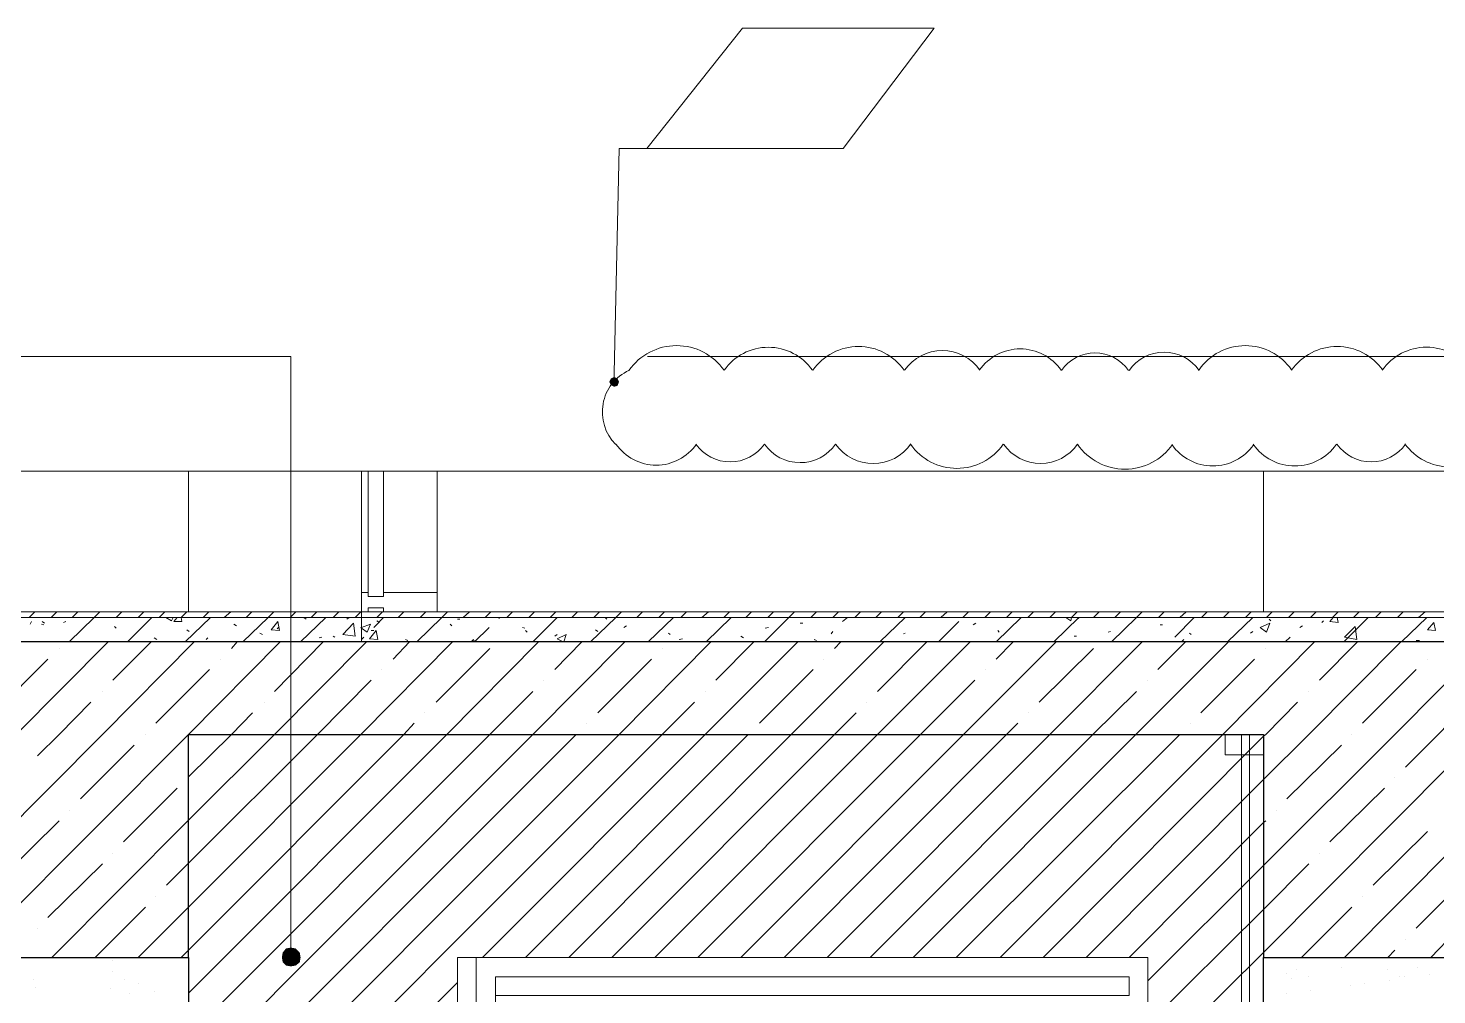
# Model space of a CAD drawing. Header units: millimetres. Extents: x -356862 to 418287, y 0 to 839748.
# Drawn here: x 387918 to 391672, y 776364 to 778938 of the extents above; entities that cross this region are included whole.
import ezdxf

# ---------------------------------------------------------------- set-up
doc = ezdxf.new("R2010")
doc.units = ezdxf.units.MM
doc.layers.add('PDF _Геометрия', color=7, linetype='Continuous', true_color=0xbababa)
doc.layers.add('PDF _Сплошная заливка', color=7, linetype='Continuous', true_color=0xf50000)

msp = doc.modelspace()

# ---------------------------------------------------------------- linework, layer by layer
at = {"layer": 'PDF _Геометрия', "color": 1, "lineweight": 20}
msp.add_lwpolyline([(389566.3072, 778617.8161), (390090.2247, 778617.8161), (390332.6989, 778938.2285), (389821.7711, 778938.2285)], close=True, dxfattribs=at)
msp.add_lwpolyline([(389479.7093, 778009.4656), (389479.7093, 778020.2903), (389492.6989, 778617.8161), (389748.1629, 778617.8161), (390083.7299, 778617.8161)], dxfattribs=at)
for points in [[(390008.4587, 778027.1434, 0.520540086), (389772.6007, 778027.1434, 0.520539998), (389519.0836, 778026.8578, 0.520570333), (389483.28, 777830.254)], [(391980.599, 778027.4291, 0.520539929), (391762.4746, 778027.4291, 0.520540086), (391526.2794, 778027.1434)], [(389697.4442, 777830.8104, 0.52054007), (389880.1012, 777830.8104, 0.520539847), (390069.8401, 777830.4917, 0.520540055), (390270.0144, 777831.0961)], [(390517.3941, 777830.173, 0.520540103), (390714.238, 777830.173, 0.520539998), (390967.7754, 777829.7903)]]:
    msp.add_lwpolyline(points, format="xyb", dxfattribs=at)
at = {"layer": 'PDF _Геометрия', "color": 251, "lineweight": 20, "true_color": 0x545454}
for points in [[(388618.0598, 776489.6718), (388618.0598, 776515.6511), (388618.0598, 778063.5893), (388524.967, 778063.5893), (383212.1835, 778063.5893)], [(394885.5855, 776489.6718), (394885.5855, 776515.6511), (394885.5855, 778063.5893), (394790.3278, 778063.5893), (389568.4721, 778063.5893)]]:
    msp.add_lwpolyline(points, dxfattribs=at)
at = {"layer": 'PDF _Геометрия', "color": 7, "lineweight": 5}
for points in [[(396957.4412, 777758.3315), (396868.6783, 777758.3315), (384491.668, 777758.3315), (384454.8639, 777907.713), (384381.2556, 777611.1151), (384344.4515, 777758.3315), (371967.4412, 777758.3315), (371878.6783, 777758.3315)], [(388823.7299, 777758.3315), (388823.7299, 777424.9295), (388864.8639, 777424.9295), (388864.8639, 777758.3315)], [(395965.8948, 777383.7955), (372746.8227, 777383.7955)], [(395965.8948, 777368.6408), (372746.8227, 777368.6408)], [(388806.4103, 777303.6924), (388806.4103, 777383.7955)], [(391209.5031, 777002.7645), (391107.7505, 777002.7645), (391107.7505, 777056.8882)]]:
    msp.add_lwpolyline(points, dxfattribs=at)
at = {"layer": 'PDF _Геометрия', "color": 7, "lineweight": 30}
for points in [[(372746.8227, 777056.8882), (378628.9876, 777056.8882), (378628.9876, 776463.6924), (379139.9154, 776463.6924), (379139.9154, 777056.8882), (382413.3175, 777056.8882), (382413.3175, 776463.6924), (382924.2453, 776463.6924), (382924.2453, 777056.8882), (387834.3484, 777056.8882), (387834.3484, 776463.6924), (388345.2763, 776463.6924), (388345.2763, 777056.8882), (391209.5031, 777056.8882), (391209.5031, 776463.6924), (391720.4309, 776463.6924), (391720.4309, 777056.8882), (395965.8948, 777056.8882), (395965.8948, 775543.5893), (396221.3587, 775543.5893), (396221.3587, 777056.8882), (396221.3587, 777303.6924), (396221.3587, 777758.3315)], [(395965.8948, 777758.3315), (395965.8948, 777303.6924), (372746.8227, 777303.6924), (372746.8227, 777758.3315)]]:
    msp.add_lwpolyline(points, dxfattribs=at)
at = {"layer": 'PDF _Геометрия', "color": 7, "lineweight": 9}
for points in [[(388345.2763, 777758.3315), (388345.2763, 777383.7955)], [(391209.5031, 777383.7955), (391209.5031, 777758.3315)], [(388345.2763, 776463.6924), (388345.2763, 772168.4346)], [(391209.5031, 773088.5377), (391209.5031, 776463.6924)]]:
    msp.add_lwpolyline(points, dxfattribs=at)
at = {"layer": 'PDF _Геометрия', "color": 252, "lineweight": 5, "true_color": 0x989898}
for points in [[(388806.4103, 777758.3315), (388806.4103, 777435.7542)], [(389007.7505, 777758.3315), (389007.7505, 777435.7542)], [(391151.0495, 777002.7645), (391151.0495, 773131.8367)], [(391172.6989, 773131.8367), (391172.6989, 777002.7645)], [(389163.6268, 776387.9192), (389163.6268, 775082.4553), (389163.6268, 773753.1769), (389111.668, 773753.1769), (389111.668, 775082.4553), (389111.668, 776387.9192), (389111.668, 776463.6924)], [(390826.3072, 776411.7336), (389981.9773, 776411.7336), (389163.6268, 776411.7336), (389163.6268, 776361.9398), (389981.9773, 776361.9398), (390852.2866, 776361.9398), (390852.2866, 776411.7336), (389981.9773, 776411.7336), (389163.6268, 776411.7336)]]:
    msp.add_lwpolyline(points, dxfattribs=at)
at = {"layer": 'PDF _Геометрия', "color": 7, "lineweight": 20}
msp.add_lwpolyline([(388823.7299, 777424.9295), (388823.7299, 777435.7542), (388806.4103, 777435.7542), (388806.4103, 777383.7955), (388823.7299, 777383.7955), (388823.7299, 777394.6202), (388864.8639, 777394.6202), (388864.8639, 777383.7955), (389007.7505, 777383.7955), (389007.7505, 777435.7542), (388864.8639, 777435.7542), (388864.8639, 777424.9295)], close=True, dxfattribs=at)
at = {"layer": 'PDF _Геометрия', "color": 8, "lineweight": 5, "true_color": 0x787878}
for points in [[(387920.9464, 777368.6408), (387936.101, 777383.7955)], [(387979.4, 777368.6408), (387994.5546, 777383.7955)], [(388035.6886, 777368.6408), (388050.8433, 777383.7955)], [(388094.1422, 777368.6408), (388109.2969, 777383.7955)], [(388152.5959, 777368.6408), (388167.7505, 777383.7955)], [(388211.0495, 777368.6408), (388226.2041, 777383.7955)], [(388267.3381, 777368.6408), (388282.4928, 777383.7955)], [(388325.7917, 777368.6408), (388340.9464, 777383.7955)], [(388384.2453, 777368.6408), (388399.4, 777383.7955)], [(388440.534, 777368.6408), (388457.8536, 777383.7955)], [(388498.9876, 777368.6408), (388514.1422, 777383.7955)], [(388557.4412, 777368.6408), (388572.5959, 777383.7955)], [(388615.8948, 777368.6408), (388631.0495, 777383.7955)], [(388672.1835, 777368.6408), (388687.3381, 777383.7955)], [(388730.6371, 777368.6408), (388745.7917, 777383.7955)], [(388789.0907, 777368.6408), (388804.2453, 777383.7955)], [(388847.5443, 777368.6408), (388862.6989, 777383.7955)], [(388903.833, 777368.6408), (388918.9876, 777383.7955)], [(388962.2866, 777368.6408), (388977.4412, 777383.7955)], [(389020.7402, 777368.6408), (389035.8948, 777383.7955)], [(389077.0288, 777368.6408), (389094.3484, 777383.7955)], [(389135.4824, 777368.6408), (389150.6371, 777383.7955)], [(389193.9361, 777368.6408), (389209.0907, 777383.7955)], [(389252.3897, 777368.6408), (389267.5443, 777383.7955)], [(389308.6783, 777368.6408), (389323.833, 777383.7955)], [(389367.1319, 777368.6408), (389382.2866, 777383.7955)], [(389425.5855, 777368.6408), (389440.7402, 777383.7955)], [(389484.0391, 777368.6408), (389499.1938, 777383.7955)], [(389540.3278, 777368.6408), (389555.4824, 777383.7955)], [(389598.7814, 777368.6408), (389613.9361, 777383.7955)], [(389657.235, 777368.6408), (389672.3897, 777383.7955)], [(389713.5237, 777368.6408), (389730.8433, 777383.7955)], [(389771.9773, 777368.6408), (389787.1319, 777383.7955)], [(389830.4309, 777368.6408), (389845.5855, 777383.7955)], [(389888.8845, 777368.6408), (389904.0391, 777383.7955)], [(389945.1732, 777368.6408), (389960.3278, 777383.7955)], [(390003.6268, 777368.6408), (390018.7814, 777383.7955)], [(390062.0804, 777368.6408), (390077.235, 777383.7955)], [(390120.534, 777368.6408), (390135.6886, 777383.7955)], [(390176.8227, 777368.6408), (390191.9773, 777383.7955)], [(390235.2763, 777368.6408), (390250.4309, 777383.7955)], [(390293.7299, 777368.6408), (390308.8845, 777383.7955)], [(390350.0185, 777368.6408), (390367.3381, 777383.7955)], [(390408.4721, 777368.6408), (390423.6268, 777383.7955)], [(390466.9257, 777368.6408), (390482.0804, 777383.7955)], [(390525.3794, 777368.6408), (390540.534, 777383.7955)], [(390581.668, 777368.6408), (390596.8227, 777383.7955)], [(390640.1216, 777368.6408), (390655.2763, 777383.7955)], [(390698.5752, 777368.6408), (390713.7299, 777383.7955)], [(390757.0288, 777368.6408), (390772.1835, 777383.7955)], [(390813.3175, 777368.6408), (390828.4721, 777383.7955)], [(390871.7711, 777368.6408), (390886.9257, 777383.7955)], [(390930.2247, 777368.6408), (390945.3794, 777383.7955)], [(390986.5134, 777368.6408), (391003.833, 777383.7955)], [(391044.967, 777368.6408), (391060.1216, 777383.7955)], [(391103.4206, 777368.6408), (391118.5752, 777383.7955)], [(391161.8742, 777368.6408), (391177.0288, 777383.7955)], [(391218.1629, 777368.6408), (391233.3175, 777383.7955)], [(391276.6165, 777368.6408), (391291.7711, 777383.7955)], [(391335.0701, 777368.6408), (391350.2247, 777383.7955)], [(391393.5237, 777368.6408), (391408.6783, 777383.7955)], [(391449.8123, 777368.6408), (391464.967, 777383.7955)], [(391508.266, 777368.6408), (391523.4206, 777383.7955)], [(391566.7196, 777368.6408), (391581.8742, 777383.7955)], [(391623.0082, 777368.6408), (391640.3278, 777383.7955)]]:
    msp.add_lwpolyline(points, dxfattribs=at)
at = {"layer": 'PDF _Геометрия', "lineweight": 5}
for points in [[(387923.1113, 777351.3212), (387927.4412, 777357.8161)], [(387955.5855, 777357.8161), (387962.0804, 777353.4862)], [(388011.8742, 777355.6511), (388018.369, 777357.8161)], [(388027.0288, 777303.6924), (388094.1422, 777368.6408)], [(388182.9051, 777303.6924), (388247.8536, 777368.6408)], [(388284.6577, 777368.6408), (388299.8123, 777359.981), (388304.1422, 777368.6408)], [(388325.7917, 777368.6408), (388327.9567, 777357.8161), (388306.3072, 777357.8161), (388314.967, 777368.6408)], [(388336.6165, 777303.6924), (388403.7299, 777368.6408)], [(388490.3278, 777303.6924), (388557.4412, 777368.6408)], [(388644.0391, 777303.6924), (388711.1526, 777368.6408)], [(388652.6989, 777368.6408), (388659.1938, 777364.3109)], [(388767.4412, 777364.3109), (388773.9361, 777368.6408)], [(388838.8845, 777342.6614), (388864.8639, 777368.6408)], [(388847.5443, 777359.981), (388854.0391, 777355.6511)], [(388953.6268, 777303.6924), (389020.7402, 777368.6408)], [(389061.8742, 777364.3109), (389068.369, 777364.3109)], [(389172.2866, 777366.4759), (389174.4515, 777368.6408)], [(389263.2144, 777303.6924), (389328.1629, 777368.6408)], [(389416.9257, 777303.6924), (389484.0391, 777368.6408)], [(389455.8948, 777368.6408), (389460.2247, 777364.3109)], [(389570.6371, 777303.6924), (389637.7505, 777368.6408)], [(389696.2041, 777368.6408), (389696.2041, 777368.6408)], [(389724.3484, 777303.6924), (389791.4618, 777368.6408)], [(389880.2247, 777303.6924), (389945.1732, 777368.6408)], [(390088.0598, 777357.8161), (390101.0495, 777368.6408)], [(390187.6474, 777303.6924), (390254.7608, 777368.6408)], [(390343.5237, 777303.6924), (390397.6474, 777357.8161)], [(390497.235, 777303.6924), (390564.3484, 777368.6408)], [(390650.9464, 777303.6924), (390718.0598, 777368.6408)], [(390683.4206, 777368.6408), (390696.4103, 777359.981), (390698.5752, 777368.6408)], [(390715.8948, 777368.6408), (390718.0598, 777366.4759)], [(390804.6577, 777303.6924), (390871.7711, 777368.6408)], [(390973.5237, 777316.6821), (391025.4824, 777368.6408)], [(391114.2453, 777303.6924), (391181.3587, 777368.6408)], [(391224.6577, 777364.3109), (391228.9876, 777359.981)], [(391365.3794, 777355.6511), (391369.7093, 777359.981)], [(391406.5134, 777368.6408), (391408.6783, 777355.6511), (391387.0288, 777357.8161), (391395.6886, 777368.6408)], [(391423.833, 777303.6924), (391488.7814, 777368.6408)], [(391577.5443, 777303.6924), (391644.6577, 777368.6408)], [(387953.4206, 777351.3212), (387959.9154, 777349.1563)], [(388148.266, 777344.8264), (388152.5959, 777340.4965)], [(388340.9464, 777336.1666), (388347.4412, 777331.8367)], [(388466.5134, 777351.3212), (388473.0082, 777346.9913)], [(388535.7917, 777327.5068), (388542.2866, 777323.1769)], [(388581.2556, 777338.3315), (388585.5855, 777342.6614)], [(388832.3897, 777334.0017), (388838.8845, 777334.0017)], [(389042.3897, 777351.3212), (389046.7196, 777346.9913)], [(389098.6783, 777303.6924), (389105.1732, 777310.1872), (389107.3381, 777303.6924), (389146.3072, 777342.6614)], [(389235.0701, 777342.6614), (389241.5649, 777340.4965)], [(389243.7299, 777334.0017), (389248.0598, 777329.6718)], [(389321.668, 777318.847), (389328.1629, 777323.1769)], [(389343.3175, 777303.6924), (389328.1629, 777312.3522), (389351.9773, 777323.1769), (389345.4824, 777303.6924)], [(389429.9154, 777336.1666), (389436.4103, 777331.8367)], [(389505.6886, 777342.6614), (389512.1835, 777346.9913)], [(389624.7608, 777327.5068), (389629.0907, 777323.1769)], [(389882.3897, 777340.4965), (389891.0495, 777342.6614)], [(389975.4824, 777353.4862), (389981.9773, 777353.4862)], [(390057.7505, 777325.3419), (390062.0804, 777331.8367)], [(390250.4309, 777325.3419), (390254.7608, 777327.5068)], [(390436.6165, 777349.1563), (390443.1113, 777353.4862)], [(390501.5649, 777334.0017), (390505.8948, 777329.6718)], [(390795.9979, 777329.6718), (390802.4928, 777331.8367)], [(390934.5546, 777349.1563), (390941.0495, 777349.1563)], [(391012.4928, 777327.5068), (391016.8227, 777323.1769)], [(391174.8639, 777327.5068), (391181.3587, 777331.8367)], [(391306.9257, 777342.6614), (391313.4206, 777346.9913)], [(387834.3484, 777007.0944), (387886.3072, 777056.8882), (388130.9464, 777303.6924)], [(387834.3484, 776775.445), (388115.7917, 777056.8882), (388360.4309, 777303.6924)], [(387834.3484, 776545.9604), (388345.2763, 777056.8882), (388589.9154, 777303.6924)], [(388001.0495, 777286.3728), (388001.0495, 777286.3728)], [(388143.9361, 777201.9398), (388245.6886, 777303.6924)], [(388254.3484, 777314.5171), (388260.8433, 777310.1872)], [(388392.9051, 777310.1872), (388397.235, 777314.5171)], [(388460.0185, 777286.3728), (388475.1732, 777303.6924)], [(388574.7608, 777056.8882), (388819.4, 777303.6924)], [(388574.7608, 777171.6305), (388704.6577, 777303.6924)], [(388602.9051, 777303.6924), (388609.4, 777303.6924)], [(388693.833, 777314.5171), (388700.3278, 777316.6821)], [(388730.6371, 777318.847), (388734.967, 777316.6821)], [(388804.2453, 777056.8882), (389048.8845, 777303.6924)], [(388806.4103, 777310.1872), (388812.9051, 777316.6821)], [(388890.8433, 777258.2285), (388934.1422, 777303.6924)], [(388923.3175, 777310.1872), (388929.8123, 777308.0223)], [(389005.5855, 777143.4862), (389148.4721, 777286.3728)], [(389033.7299, 777056.8882), (389278.369, 777303.6924)], [(389118.1629, 777303.6924), (389118.1629, 777303.6924)], [(389263.2144, 777056.8882), (389507.8536, 777303.6924)], [(389321.668, 777230.0841), (389393.1113, 777303.6924)], [(389492.6989, 777056.8882), (389737.3381, 777303.6924)], [(389607.4412, 777286.3728), (389607.4412, 777286.3728)], [(389652.9051, 777310.1872), (389661.5649, 777312.3522)], [(389722.1835, 777056.8882), (389968.9876, 777303.6924)], [(389750.3278, 777201.9398), (389852.0804, 777303.6924)], [(389817.4412, 777318.847), (389823.9361, 777314.5171)], [(389951.668, 777056.8882), (390198.4721, 777303.6924)], [(390012.2866, 777310.1872), (390018.7814, 777308.0223)], [(390066.4103, 777286.3728), (390083.7299, 777303.6924)], [(390181.1526, 777056.8882), (390427.9567, 777303.6924)], [(390181.1526, 777171.6305), (390313.2144, 777303.6924)], [(390410.6371, 777056.8882), (390657.4412, 777303.6924)], [(390497.235, 777258.2285), (390542.6989, 777303.6924)], [(390611.9773, 777143.4862), (390757.0288, 777286.3728)], [(390640.1216, 777056.8882), (390886.9257, 777303.6924)], [(390705.0701, 777318.847), (390711.5649, 777318.847)], [(390869.6062, 777056.8882), (391116.4103, 777303.6924)], [(390928.0598, 777230.0841), (391001.668, 777303.6924)], [(390993.0082, 777305.8573), (390997.3381, 777310.1872)], [(391101.2556, 777056.8882), (391345.8948, 777303.6924)], [(391209.5031, 776937.8161), (391330.7402, 777056.8882), (391575.3794, 777303.6924)], [(391209.5031, 776708.3315), (391560.2247, 777056.8882), (391804.8639, 777303.6924)], [(391215.9979, 777286.3728), (391215.9979, 777286.3728)], [(391267.9567, 777303.6924), (391280.9464, 777316.6821)], [(391358.8845, 777201.9398), (391460.6371, 777303.6924)], [(391616.5134, 777308.0223), (391625.1732, 777308.0223)], [(387827.8536, 777115.3419), (387970.7402, 777258.2285)], [(388431.8742, 777258.2285), (388431.8742, 777258.2285)], [(389436.4103, 777115.3419), (389579.2969, 777258.2285)], [(390038.266, 777258.2285), (390038.266, 777258.2285)], [(391042.802, 777115.3419), (391185.6886, 777258.2285)], [(391646.8227, 777258.2285), (391646.8227, 777258.2285)], [(388258.6783, 777087.1975), (388401.5649, 777230.0841)], [(388860.534, 777230.0841), (388860.534, 777230.0841)], [(389867.235, 777087.1975), (390010.1216, 777230.0841)], [(390469.0907, 777230.0841), (390469.0907, 777230.0841)], [(391473.6268, 777087.1975), (391616.5134, 777230.0841)], [(388115.7917, 777171.6305), (388115.7917, 777171.6305)], [(388689.5031, 777056.8882), (388832.3897, 777201.9398)], [(389148.4721, 777056.8882), (389263.2144, 777171.6305)], [(389291.3587, 777201.9398), (389291.3587, 777201.9398)], [(389722.1835, 777171.6305), (389722.1835, 777171.6305)], [(390295.8948, 777056.8882), (390440.9464, 777201.9398)], [(390754.8639, 777056.8882), (390871.7711, 777171.6305)], [(390899.9154, 777201.9398), (390899.9154, 777201.9398)], [(391330.7402, 777171.6305), (391330.7402, 777171.6305)], [(387942.5959, 777000.5996), (388001.0495, 777056.8882), (388085.4824, 777143.4862)], [(388546.6165, 777143.4862), (388546.6165, 777143.4862)], [(389607.4412, 777056.8882), (389694.0391, 777143.4862)], [(390153.0082, 777143.4862), (390153.0082, 777143.4862)], [(391209.5031, 777052.5584), (391215.9979, 777056.8882), (391300.4309, 777143.4862)], [(388460.0185, 777056.8882), (388516.3072, 777115.3419)], [(388975.2763, 777115.3419), (388975.2763, 777115.3419)], [(390066.4103, 777056.8882), (390124.8639, 777115.3419)], [(390583.833, 777115.3419), (390583.833, 777115.3419)], [(391588.369, 776970.2903), (391674.967, 777056.8882), (391731.2556, 777115.3419)], [(388918.9876, 777056.8882), (388947.1319, 777087.1975)], [(389406.101, 777087.1975), (389406.101, 777087.1975)], [(390525.3794, 777056.8882), (390555.6886, 777087.1975)], [(391014.6577, 777087.1975), (391014.6577, 777087.1975)], [(388057.3381, 776885.8573), (388200.2247, 777028.7439)], [(388230.534, 777056.8882), (388230.534, 777056.8882)], [(389377.9567, 777056.8882), (389377.9567, 777056.8882)], [(389836.9257, 777056.8882), (389836.9257, 777056.8882)], [(390986.5134, 777056.8882), (390986.5134, 777056.8882)], [(391272.2866, 776885.8573), (391417.3381, 777028.7439)], [(391445.4824, 777056.8882), (391445.4824, 777056.8882)], [(391209.5031, 776476.6821), (391720.4309, 776989.7748)], [(388172.0804, 776771.1151), (388314.967, 776914.0017)], [(388345.2763, 776942.146), (388345.2763, 776942.146)], [(391387.0288, 776771.1151), (391532.0804, 776914.0017)], [(391560.2247, 776942.146), (391560.2247, 776942.146)], [(388029.1938, 776855.548), (388029.1938, 776855.548)], [(391244.1422, 776855.548), (391244.1422, 776855.548)], [(387855.9979, 776684.5171), (388001.0495, 776827.4037)], [(387981.5649, 776463.6924), (388345.2763, 776829.5687)], [(391209.5031, 776823.0738), (391215.9979, 776827.4037)], [(391501.7711, 776656.3728), (391646.8227, 776799.2594)], [(391425.9979, 776463.6924), (391720.4309, 776760.2903)], [(388143.9361, 776740.8058), (388143.9361, 776740.8058)], [(391358.8845, 776740.8058), (391358.8845, 776740.8058)], [(387970.7402, 776569.7748), (388115.7917, 776712.6614)], [(388286.8227, 776656.3728), (388345.2763, 776714.8264)], [(391209.5031, 776591.4243), (391330.7402, 776712.6614)], [(391616.5134, 776541.6305), (391720.4309, 776645.548)], [(388258.6783, 776626.0635), (388258.6783, 776626.0635)], [(391473.6268, 776626.0635), (391473.6268, 776626.0635)], [(388096.3072, 776463.6924), (388230.534, 776597.9192)], [(388211.0495, 776463.6924), (388345.2763, 776597.9192)], [(391311.2556, 776463.6924), (391445.4824, 776597.9192)], [(387942.5959, 776541.6305), (387942.5959, 776541.6305)], [(391588.369, 776511.3212), (391588.369, 776511.3212)], [(391655.4824, 776463.6924), (391720.4309, 776530.8058)], [(388325.7917, 776463.6924), (388345.2763, 776483.1769)], [(391540.7402, 776463.6924), (391560.2247, 776483.1769)]]:
    msp.add_lwpolyline(points, dxfattribs=at)
for points in [[(388583.4206, 777357.8161), (388587.7505, 777334.0017), (388566.101, 777336.1666)], [(388756.6165, 777323.1769), (388784.7608, 777353.4862), (388789.0907, 777318.847)], [(388830.2247, 777351.3212), (388806.4103, 777342.6614), (388804.2453, 777342.6614), (388806.4103, 777340.4965), (388821.5649, 777329.6718)], [(388845.3794, 777334.0017), (388849.7093, 777310.1872), (388828.0598, 777312.3522)], [(391226.8227, 777353.4862), (391218.1629, 777329.6718), (391200.8433, 777342.6614)], [(391458.4721, 777310.1872), (391425.9979, 777316.6821), (391454.1422, 777344.8264)], [(391664.1422, 777355.6511), (391668.4721, 777334.0017), (391646.8227, 777336.1666)]]:
    msp.add_lwpolyline(points, close=True, dxfattribs=at)
at = {"layer": 'PDF _Геометрия', "color": 171, "lineweight": 20, "true_color": 0x7f7fff}
for points in [[(388345.2763, 776944.3109), (388460.0185, 777056.8882)], [(388345.2763, 776829.5687), (388574.7608, 777056.8882)], [(388345.2763, 776714.8264), (388689.5031, 777056.8882)], [(388345.2763, 776597.9192), (388804.2453, 777056.8882)], [(388345.2763, 776483.1769), (388918.9876, 777056.8882)], [(388345.2763, 776368.4346), (389033.7299, 777056.8882)], [(388345.2763, 776253.6924), (389148.4721, 777056.8882)], [(388345.2763, 776138.9501), (389263.2144, 777056.8882)], [(388345.2763, 776024.2078), (389377.9567, 777056.8882)], [(388345.2763, 775909.4656), (389492.6989, 777056.8882)], [(388345.2763, 775794.7233), (389607.4412, 777056.8882)], [(389128.9876, 776463.6924), (389722.1835, 777056.8882)], [(389243.7299, 776463.6924), (389836.9257, 777056.8882)], [(389358.4721, 776463.6924), (389951.668, 777056.8882)], [(389473.2144, 776463.6924), (390066.4103, 777056.8882)], [(389587.9567, 776463.6924), (390181.1526, 777056.8882)], [(389702.6989, 776463.6924), (390295.8948, 777056.8882)], [(389817.4412, 776463.6924), (390410.6371, 777056.8882)], [(389932.1835, 776463.6924), (390525.3794, 777056.8882)], [(390046.9257, 776463.6924), (390640.1216, 777056.8882)], [(390161.668, 776463.6924), (390754.8639, 777056.8882)], [(390276.4103, 776463.6924), (390869.6062, 777056.8882)], [(390391.1526, 776463.6924), (390986.5134, 777056.8882)], [(390508.0598, 776463.6924), (391101.2556, 777056.8882)], [(390622.802, 776463.6924), (391209.5031, 777052.5584)], [(390737.5443, 776463.6924), (391209.5031, 776937.8161)], [(390852.2866, 776463.6924), (391209.5031, 776823.0738)], [(390902.0804, 776400.9089), (391209.5031, 776708.3315)], [(390902.0804, 776286.1666), (391209.5031, 776591.4243)], [(390902.0804, 776171.4243), (391209.5031, 776476.6821)], [(388345.2763, 775679.981), (389061.8742, 776396.579)]]:
    msp.add_lwpolyline(points, dxfattribs=at)
for points in [[(388345.2763, 773701.2181), (389061.8742, 773701.2181), (389061.8742, 776463.6924), (390902.0804, 776463.6924), (390902.0804, 773701.2181), (391209.5031, 773701.2181), (391209.5031, 777056.8882), (388345.2763, 777056.8882)], [(389061.8742, 773701.2181), (390902.0804, 773701.2181), (390902.0804, 776463.6924), (389061.8742, 776463.6924)]]:
    msp.add_lwpolyline(points, close=True, dxfattribs=at)
at = {"layer": 'PDF _Геометрия', "color": 8, "lineweight": 5, "true_color": 0x808080}
for points in [[(391209.5031, 777002.7645), (391107.7505, 777002.7645), (391107.7505, 777056.8882)], [(391151.0495, 777056.8882), (391151.0495, 773185.9604), (391161.8742, 773185.9604), (391172.6989, 773185.9604), (391172.6989, 777056.8882)]]:
    msp.add_lwpolyline(points, dxfattribs=at)
at = {"layer": 'PDF _Геометрия', "color": 24, "lineweight": 18, "true_color": 0xa12502}
for points in [[(387834.3484, 776463.6924), (388345.2763, 776463.6924), (388345.2763, 772168.4346), (388295.4824, 772168.4346), (388295.4824, 772014.7233), (387834.3484, 772014.7233)], [(391209.5031, 776463.6924), (391720.4309, 776463.6924), (391720.4309, 773088.5377), (391209.5031, 773088.5377)]]:
    msp.add_lwpolyline(points, close=True, dxfattribs=at)
at = {"layer": 'PDF _Геометрия', "color": 8, "lineweight": 25, "true_color": 0x767676}
for points in [[(387834.3484, 776463.6924), (388345.2763, 776463.6924), (388345.2763, 772168.4346), (388295.4824, 772168.4346), (388295.4824, 772014.7233), (387834.3484, 772014.7233)], [(391209.5031, 776463.6924), (391720.4309, 776463.6924), (391720.4309, 773088.5377), (391209.5031, 773088.5377)]]:
    msp.add_lwpolyline(points, close=True, dxfattribs=at)
at = {"layer": 'PDF _Геометрия', "color": 24, "lineweight": 18, "true_color": 0xa12502}
for points in [[(388037.8536, 776461.5274), (388037.8536, 776461.5274)], [(388243.5237, 776463.6924), (388243.5237, 776463.6924)], [(388141.7711, 776455.0326), (388141.7711, 776455.0326)], [(388141.7711, 776426.8882), (388141.7711, 776426.8882)], [(391270.1216, 776420.3934), (391270.1216, 776420.3934)], [(391298.266, 776431.2181), (391298.266, 776431.2181)], [(391417.3381, 776435.548), (391417.3381, 776435.548)], [(391540.7402, 776431.2181), (391540.7402, 776431.2181)], [(391620.8433, 776437.713), (391620.8433, 776437.713)], [(387931.7711, 776405.2388), (387931.7711, 776405.2388)], [(387938.266, 776383.5893), (387938.266, 776383.5893)], [(388174.2453, 776405.2388), (388174.2453, 776405.2388)], [(388211.0495, 776394.414), (388211.0495, 776394.414)], [(391285.2763, 776407.4037), (391285.2763, 776407.4037)], [(391330.7402, 776411.7336), (391330.7402, 776411.7336)], [(391441.1526, 776390.0841), (391441.1526, 776390.0841)], [(391480.1216, 776394.414), (391480.1216, 776394.414)], [(391545.0701, 776403.0738), (391545.0701, 776403.0738)], [(391573.2144, 776411.7336), (391573.2144, 776411.7336)], [(391586.2041, 776413.8986), (391586.2041, 776413.8986)], [(391651.1526, 776418.2285), (391651.1526, 776418.2285)], [(388137.4412, 776381.4243), (388137.4412, 776381.4243)], [(388189.4, 776366.2697), (388189.4, 776366.2697)], [(388254.3484, 776372.7645), (388254.3484, 776372.7645)], [(391270.1216, 776368.4346), (391270.1216, 776368.4346)], [(391335.0701, 776374.9295), (391335.0701, 776374.9295)]]:
    msp.add_lwpolyline(points, dxfattribs=at)
at = {"layer": 'PDF _Геометрия', "color": 7, "lineweight": 5}
msp.add_lwpolyline([(389061.8742, 773701.2181), (389061.8742, 776463.6924), (390902.0804, 776463.6924), (390902.0804, 773701.2181)], close=True, dxfattribs=at)
at = {"layer": 'PDF _Геометрия', "color": 1, "lineweight": 20}
for centre, radius, start, end in [((390130.8478, 777942.3962), 148.299, 35.0024492, 144.9975508), ((390353.8463, 777957.5509), 122.3196, 35.0024339, 144.9975661), ((390561.6902, 777951.056), 133.1443, 35.0024452, 144.9975548), ((390760.8742, 777964.0457), 109.3299, 35.0024332, 144.9975668), ((390944.9014, 777961.8808), 113.6598, 35.0024452, 144.9975548), ((391161.4051, 777942.3962), 150.4639, 35.0024456, 144.9975544), ((391406.0553, 777942.3962), 148.299, 35.0024492, 144.9975508), ((389591.7536, 777905.5899), 130.9794, 215.0024453, 324.9975547), ((390392.8176, 777916.4146), 150.4639, 215.0024456, 324.9975544), ((391074.8049, 777905.5899), 133.1443, 215.0024452, 324.9975548), ((391293.4735, 777907.7549), 135.3093, 215.002449, 324.997551), ((391496.9853, 777894.7651), 111.4948, 215.0024326, 324.9975674), ((391704.8292, 777914.2519), 143.969, 215.0024312, 324.9975688)]:
    msp.add_arc(centre, radius, start, end, dxfattribs=at)
at = {"layer": 'PDF _Сплошная заливка', "color": 1, "transparency": 33554559}
for points in [[(389479.7093, 777996.4759), (389471.0495, 778005.1357), (389466.7196, 777996.4759)], [(389466.7196, 777996.4759), (389471.0495, 777987.8161), (389479.7093, 777996.4759)], [(389479.7093, 778009.4656), (389479.7093, 777996.4759), (389471.0495, 778005.1357)], [(389471.0495, 777987.8161), (389479.7093, 777996.4759), (389479.7093, 777983.4862)], [(389488.369, 778005.1357), (389479.7093, 778009.4656), (389479.7093, 777996.4759)], [(389479.7093, 777996.4759), (389492.6989, 777996.4759), (389488.369, 778005.1357)], [(389479.7093, 777983.4862), (389488.369, 777985.6511), (389479.7093, 777996.4759)], [(389488.369, 777985.6511), (389479.7093, 777996.4759), (389492.6989, 777996.4759)]]:
    msp.add_solid(points, dxfattribs=at)
at = {"layer": 'PDF _Сплошная заливка', "color": 251, "true_color": 0x545454, "transparency": 33554559}
for points in [[(388618.0598, 776463.6924), (388596.4103, 776476.6821), (388594.2453, 776463.6924)], [(388594.2453, 776463.6924), (388596.4103, 776450.7027), (388618.0598, 776463.6924)], [(388605.0701, 776487.5068), (388618.0598, 776463.6924), (388596.4103, 776476.6821)], [(388596.4103, 776450.7027), (388618.0598, 776463.6924), (388605.0701, 776442.0429)], [(388618.0598, 776489.6718), (388605.0701, 776487.5068), (388618.0598, 776463.6924)], [(388618.0598, 776463.6924), (388605.0701, 776442.0429), (388618.0598, 776439.8779)], [(388618.0598, 776463.6924), (388631.0495, 776487.5068), (388618.0598, 776489.6718)], [(388641.8742, 776476.6821), (388618.0598, 776463.6924), (388631.0495, 776487.5068)], [(388644.0391, 776463.6924), (388641.8742, 776476.6821), (388618.0598, 776463.6924)], [(388618.0598, 776439.8779), (388631.0495, 776442.0429), (388618.0598, 776463.6924)], [(388631.0495, 776442.0429), (388618.0598, 776463.6924), (388641.8742, 776450.7027)], [(388618.0598, 776463.6924), (388641.8742, 776450.7027), (388644.0391, 776463.6924)]]:
    msp.add_solid(points, dxfattribs=at)

doc.saveas('drawing.dxf')
